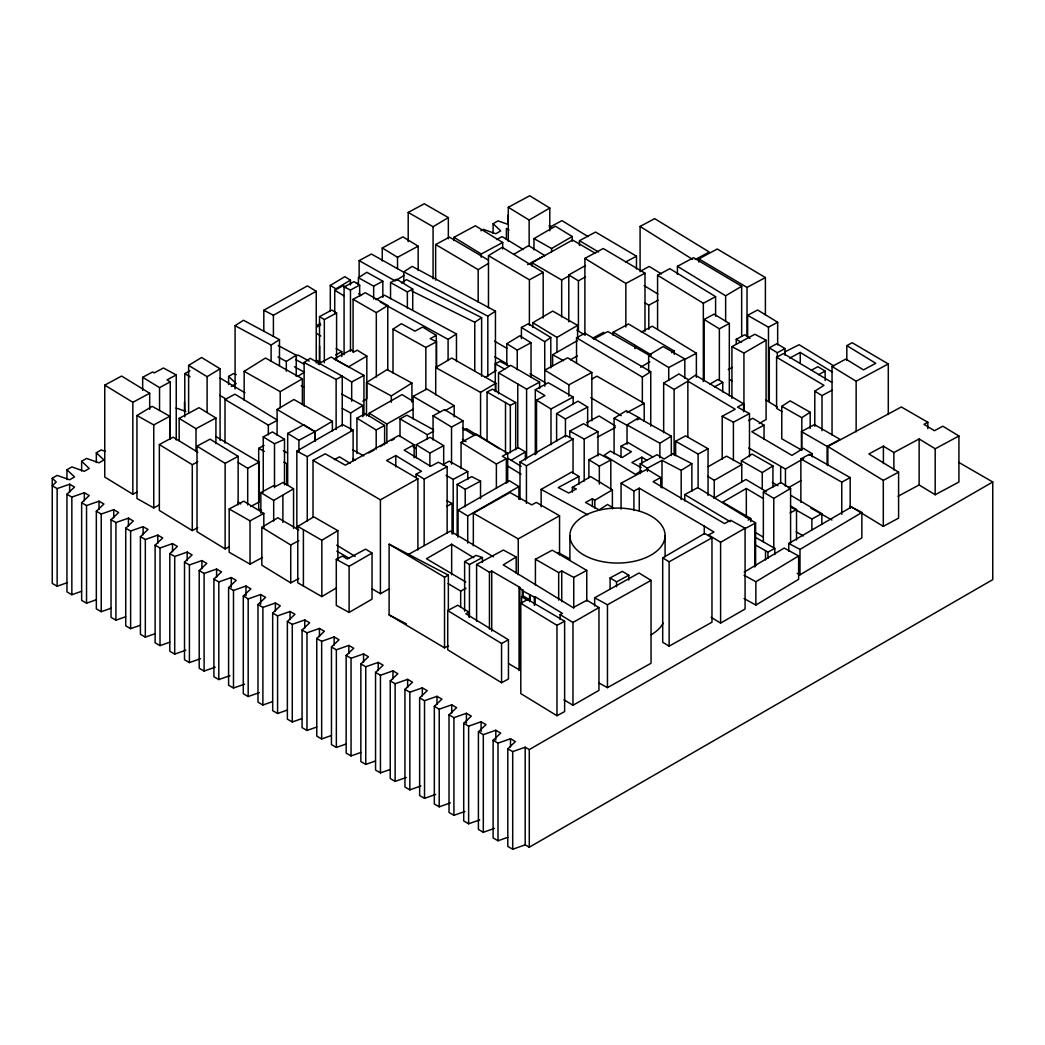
<?xml version="1.0" encoding="UTF-8"?>
<svg xmlns="http://www.w3.org/2000/svg" width="1045" height="1045" viewBox="0 0 1045 1045"><rect width="100%" height="100%" fill="white"/><g stroke="black" fill="none" stroke-linecap="round" stroke-linejoin="round"><path stroke-width="1.5" d="M81.562 591.313L71.844 594.723L66.945 591.888L66.945 494.246L74.535 487.035L69.636 484.214L57.148 488.59L52.25 485.768L56.221 481.993L52.25 478.231L57.148 475.397L69.636 479.786L74.535 476.951L66.945 469.741L71.844 466.919L84.331 471.295L89.23 468.473L81.641 461.263L86.539 458.428L99.027 462.817L103.925 459.983L96.336 452.772L101.234 449.951L105.401 451.401M96.258 599.791L86.539 603.2L81.641 600.379L81.641 502.736L89.23 495.526L84.331 492.704L71.844 497.08L66.945 494.246M110.953 608.281L101.234 611.691L96.336 608.856L96.336 511.214L103.925 504.017L99.027 501.182L86.539 505.558L81.641 502.736M125.648 616.759L115.93 620.168L111.031 617.347L111.031 519.705L118.621 512.494L113.722 509.673L101.234 514.049L96.336 511.214M140.343 625.25L130.625 628.659L125.727 625.824L125.727 528.195L133.316 520.985L128.417 518.15L115.93 522.539L111.031 519.705M155.039 633.727L145.32 637.136L140.422 634.315L140.422 536.673L148.011 529.462L143.113 526.641L130.625 531.017L125.727 528.195M169.734 642.218L160.016 645.627L155.117 642.793L155.117 545.163L162.707 537.953L157.808 535.118L145.32 539.507L140.422 536.673M185.814 650.212L174.711 654.105L169.812 651.283L169.812 553.641L177.402 546.43L172.503 543.609L160.016 547.985L155.117 545.163M200.509 658.703L189.406 662.595L184.508 659.761L184.508 562.132L192.097 554.921L187.199 552.087L174.711 556.476L169.812 553.641M215.205 667.18L204.102 671.073L199.203 668.251L199.203 570.609L206.792 563.399L201.894 560.577L189.406 564.953L184.508 562.132M229.9 675.671L218.797 679.563L213.898 676.729L213.898 579.1L221.488 571.889L216.589 569.055L204.102 573.444L199.203 570.609M244.595 684.148L233.492 688.041L228.594 685.22L228.594 587.577L236.183 580.367L231.285 577.545L218.797 581.921L213.898 579.1M259.291 692.639L248.187 696.532L243.289 693.697L243.289 596.068L250.878 588.857L245.98 586.023L233.492 590.412L228.594 587.577M272.601 701.6L262.883 705.009L257.984 702.188L257.984 604.546L265.574 597.335L260.675 594.514L248.187 598.889L243.289 596.068M287.297 710.091L277.578 713.5L272.68 710.665L272.68 613.036L280.269 605.826L275.371 602.991L262.883 607.38L257.984 604.546M301.992 718.568L292.273 721.977L287.375 719.156L287.375 621.514L294.964 614.303L290.066 611.482L277.578 615.858L272.68 613.036M316.687 727.059L306.969 730.468L302.07 727.633L302.07 630.004L309.66 622.794L304.761 619.959L292.273 624.348L287.375 621.514M331.383 735.536L321.664 738.946L316.766 736.124L316.766 638.482L324.355 631.271L319.457 628.45L306.969 632.826L302.07 630.004M346.078 744.027L336.359 747.436L331.461 744.602L331.461 646.973L339.05 639.762L334.152 636.928L321.664 641.316L316.766 638.482M360.773 752.505L351.055 755.914L346.156 753.092L346.156 655.45L353.746 648.24L348.847 645.418L336.359 649.794L331.461 646.973M375.468 760.995L365.75 764.404L360.852 761.57L360.852 663.941L368.441 656.73L363.542 653.896L351.055 658.285L346.156 655.45M390.164 769.473L380.445 772.882L375.547 770.06L375.547 672.418L383.136 665.208L378.238 662.386L365.75 666.762L360.852 663.941M406.244 777.48L395.141 781.373L390.242 778.538L390.242 680.909L397.831 673.698L392.933 670.864L380.445 675.253L375.547 672.418M420.939 785.958L409.836 789.85L404.938 787.029L404.938 689.386L412.527 682.176L407.628 679.355L395.141 683.73L390.242 680.909M435.634 794.448L424.531 798.341L419.633 795.506L419.633 697.877L427.222 690.667L422.324 687.832L409.836 692.221L404.938 689.386M450.33 802.926L439.227 806.818L434.328 803.997L434.328 706.355L441.917 699.144L437.019 696.323L424.531 700.699L419.633 697.877M465.025 811.416L453.922 815.309L449.023 812.474L449.023 714.845L456.613 707.635L451.714 704.8L439.227 709.189L434.328 706.355M479.72 819.894L468.617 823.787L463.719 820.965L463.719 723.323L471.308 716.112L466.41 713.291L453.922 717.667L449.023 714.845M494.416 828.385L483.312 832.277L478.414 829.443L478.414 731.813L486.003 724.603L481.105 721.768L468.617 726.157L463.719 723.323M507.726 837.358L498.008 840.755L493.109 837.933L493.109 740.291L500.699 733.081L495.8 730.259L483.312 734.635L478.414 731.813M958.84 462.412L992.75 481.993L992.75 579.635L529.279 847.221L525.191 844.869L512.703 849.245L507.805 846.424L507.805 748.782L515.394 741.571L510.496 738.737L498.008 743.126L493.109 740.291M304.121 406.1L304.121 362.51L310.208 358.317L342.251 376.148L342.251 426.203M544.785 386.245L544.719 341.702L550.793 337.496L528.313 323.754L521.416 327.451L521.416 338.606M474.77 371.093L474.77 322.265L481.627 317.654L406.479 279.616L401.398 282.96M498.517 393.821L498.517 372.83L510.731 365.345L539.599 382.117L539.599 388.57M748.181 520.123L750.715 518.451L722.631 502.162L746.326 488.498L762.798 498.23M487.819 376.396L487.819 316.165L495.448 311.149L412.187 266.397L403.801 271.831L403.801 283.221M271.112 361.283L271.112 345.072L279.485 339.638L243.485 320.253L235.086 325.687L235.086 388.884M392.998 372.908L392.998 329.136L401.384 323.702L414.996 331.147L422.65 327.033L436.301 335.38L436.301 367.814M448.096 360.551L448.096 339.39L456.469 333.956L384.416 295.173L375.991 299.693M641.486 470.537L635.504 474.417L604.167 455.267L610.254 451.074L622.258 457.527L631.415 451.688L621.017 446.215L621.017 457.37M810.188 412.239L801.815 417.686L801.815 450.173L781.764 438.796L781.764 406.309L790.151 400.875L810.188 412.239L810.188 428.489M358.422 284.175L358.422 277.722L366.821 272.288L382.823 281.209L382.823 297.342M642.348 402.743L642.348 377.114L650.748 371.693L584.952 333.224L576.54 337.757L576.54 363.386M485.285 377.349L496.048 370.466M814.786 426.295L814.786 391.17L823.943 385.331L776.592 357.259L776.592 408.36L782.156 411.665M286.317 371.223L286.317 361.466L296.231 355.209L278.218 345.516M366.495 415.884L366.495 382.509L387.107 369.59L411.926 383.019L411.926 402.077M391.313 402.286L391.313 395.924L411.926 383.019M244.164 400.444L244.164 371.354L265.521 358.017L302.371 378.799L302.371 404.65M260.845 492.574L273.685 500.424L293.554 488.812L283.117 482.437L275.462 486.552L273.855 485.572L260.845 492.574L260.845 513.173M640.206 463.771L647.43 468.186L662.021 460.349L681.196 470.354L691.868 463.68L672.653 453.7L664.124 459.042L657.057 454.719L640.206 463.771L640.206 473.516M762.262 488.851L762.262 472.601L772.934 465.939L752.086 454.066L741.401 460.727L741.401 463.98M404.101 275.41L395.193 280.922L359.14 260.623L359.14 276.677M376.318 377.023L376.318 312.638L387.76 305.558L365.319 292.718L353.066 299.301L353.066 352.413M297.72 376.344L302.815 373.196M627.026 444.295L627.026 424.923L638.469 417.843L671.321 436.17L671.321 455.529M659.878 457.775L659.878 443.25L671.321 436.17M350.637 430.644L350.637 412.997L362.85 405.512L341.597 394.043M556.606 441.33L556.606 413.585L578.016 401.149L587.656 407.054L587.656 426.634M614.094 453.857L614.094 418.222L626.308 410.724L639.919 418.17L637.215 419.842M188.623 412.618L188.623 365.384L201.607 357.494L220.09 368.794L220.09 440.441M207.106 412.514L207.106 376.683L220.09 368.794M478.179 302.018L478.179 269.662L488.564 263.353M506.799 364.927L506.799 343.714L519.783 335.824L531.03 342.695L531.03 376.958M476.598 621.266L476.598 564.457L503.39 550.049L516.204 556.998L503.233 564.901L573.117 607.628L586.898 600.209L598.968 607.589L598.968 690.366L572.973 705.27L563.973 699.758M488.472 307.752L488.472 255.646L502.214 247.325L543.178 272.379L543.178 317.967M674.116 455.045L674.116 389.471L687.858 381.164L735.21 409.235L722.199 416.237L722.199 459.408M330.298 311.253L330.298 285.416L344.811 276.69L350.441 280.138L350.441 284.985M648.645 371.393L648.645 355.287L663.144 346.561L684.815 358.918L684.815 378.251M671.621 352.661L674.26 351.068L628.515 323.989L613.193 332.219L613.193 335.419M744.197 572.137L784.194 548.037L798.628 555.979L798.628 579.296L755.862 605.055L744.066 598.563M755.862 605.055L755.862 581.738L798.628 555.979M350.441 280.138L335.915 288.851L330.298 285.416M433.074 278.78L433.074 226.726L448.344 217.595L424.296 203.762L408.203 212.409L408.203 241.682M159.127 505.035L153.759 507.909L136.947 498.504L136.947 415.505L152.217 406.361L169.852 416.263L169.852 439.057M480.569 437.319L480.569 392.371L495.853 383.228L451.753 358.03L435.713 367.579L435.713 394.866M663.666 432.656L663.666 383.084L678.936 373.953L688.577 379.844L695.434 375.233L743.596 403.801L743.596 411.795M788.779 551.394L788.779 543.452L799.987 549.422L861.864 512.468L861.864 537.901L799.987 574.854L797.191 573.352M298.857 578.499L290.732 582.875L261.825 565.188L261.825 527.307L277.852 517.758L298.635 529.867M336.542 587.852L321.834 596.604L297.773 582.783L297.773 526.406L313.813 516.857L337.875 530.69L337.875 559.676M725.635 321.612L725.635 295.8L741.663 286.252L693.514 257.684L677.434 266.331L677.434 274.404M321.834 596.604L321.834 540.239L337.875 530.69M277.095 435.269L277.095 409.47L293.906 399.503L332.388 421.279L332.388 430.945M773.783 548.207L773.783 498.413L790.595 488.459L780.942 482.555L763.346 492.025L763.346 541.819M314.819 441.33L314.819 431.65L332.388 421.279M594.814 508.144L594.814 500.228L612.383 489.857L590.699 476.585L572.36 487.375L572.36 492.13M366.821 356.071L348.494 366.873L334.086 358.931L350.911 349.866L354.137 351.838L357.207 350.193L366.821 356.071L366.821 398.876L362.902 401.189M514.049 254.17L528.613 245.666L544.667 255.476L527.607 264.659M532.859 327.542L532.859 322.683L552.74 311.083L577.585 325.4L577.585 338.332M640.585 367.213L649.859 361.805M510.796 460.453L525.374 451.949L518.137 447.534L507.138 453.948M713.944 498.204L745.947 479.472L766.455 491.646M529.149 246.032L529.149 220.051L549.788 208.033L529.71 195.755L508.288 207.289L508.288 241.395M533.969 238.613L551.59 248.514L572.229 236.497L555.378 226.19L533.969 238.613L533.969 249.794M556.959 351.969L556.959 337.417L577.585 325.4M591.522 379.27L596.878 376.161L644.203 403.331L644.203 421.266M709.921 384.103L717.941 379.44L722.761 382.379L722.761 391.94M662.7 557.86L704.722 533.407L711.972 537.835L711.972 622.206L669.127 646.163L662.7 642.231L662.7 557.86L669.127 561.792L669.127 646.163M788.779 543.452L851.453 506.995L861.864 512.468M244.164 371.354L280.217 391.64L302.371 378.799M731.918 398.393L731.918 346.6L743.935 353.066L766.089 340.226L766.089 419.541L759.166 423.552M228.594 384.547L228.594 376.409L233.492 373.587L236.261 374.567M316.766 325.504L320.436 323.388M480.87 230.762L483.312 229.351L495.8 233.74L500.699 230.906L493.109 223.695L498.008 220.874L507.726 224.283M231.285 386.454L236.183 383.619L228.594 376.409M296.845 528.796L296.845 451.126L342.708 424.61L353.119 430.096L353.119 460.845M296.845 451.126L307.256 456.613L353.119 430.096M520.005 499.484L520.005 461.942L565.867 435.438L573.052 438.952L573.052 473.228M336.294 559.362L349.108 566.325L372.033 553.066L365.606 549.134L347.24 559.023L342.42 556.071L336.294 559.362L336.294 605.447L349.108 612.409L372.033 599.151L372.033 553.066M526.432 503.416L526.432 465.874L573.052 438.952M507.805 748.782L512.703 751.603L525.191 747.227L529.279 749.578L992.75 481.993M473.764 557.73L451.662 544.223L426.438 558.722L465.77 581.987M720.606 623.094L720.606 542.29L745.072 528.221L745.072 609.013L720.606 623.094L711.227 617.36M458.063 537.221L458.063 510.091L509.281 480.687L518.921 486.591L518.921 499.353M467.716 543.113L467.716 515.982L518.921 486.591M708.249 466.645L726.562 456.169L741.767 464.594L741.767 481.967M748.729 448.005L785.448 469.022L803.762 458.559M809.392 455.333L812.213 453.713L803.37 448.318L791.927 455.398L751.799 431.742L764.052 425.158L764.052 439.279M788.27 487.819L800.94 480.569M572.973 705.27L572.973 622.48L598.968 607.589M714.257 497.694L714.257 480.321L741.767 464.594M552.622 365.959L552.622 354.738L577.532 340.552M570.387 359.82L577.31 355.875M541.127 506.825L541.127 489.4L571.719 472.026L578.956 476.455L578.956 484.371M369.185 416.406L369.185 413.206L402.064 394.592L412.932 401.241M386.846 443.276L386.846 424.009L412.879 409.274M568.793 321.847L568.793 274.926L585.448 265.561M578.421 330.978L578.421 280.818L585.5 276.834M313.017 517.04L313.017 460.388L380.419 499.837L417.895 478.767L417.895 549.983M473.333 545.738L473.333 513.186L510.051 492.522L531.696 504.879L536.281 502.41L559.545 515.747L559.545 554.804M372.033 588.753L380.419 593.717L388.753 589.027M263.81 331.461L263.81 310.26L307.413 285.886L316.243 291.281L316.243 363.046M263.81 310.26L273.411 315.25L316.243 291.281M531.996 265.952L531.996 262.726L572.529 240.01L595.467 253.36M531.996 262.726L561.674 280.008L568.663 276.089M473.333 513.186L518.242 538.88L559.545 515.747M594.644 605.93L594.644 597.805L639.004 573.013L651.048 580.38L651.048 663.261L607.458 687.636L598.916 682.999M669.127 561.792L711.972 537.835M594.644 597.805L607.458 604.768L651.048 580.38M407.916 554.751L450.343 531.108L493.436 556.789M519.065 587.773L519.822 587.355L519.822 670.132L519.065 670.55L519.065 587.773L523.075 590.229L523.075 596.721M522.317 597.139L522.317 590.647L523.075 590.229M522.317 590.647L534.322 597.1L534.322 605.225M521.586 596.695L523.114 595.859L528.731 599.294L527.216 600.13L521.586 596.695L521.586 603.2M539.599 382.117L526.589 389.119L498.517 372.83M743.596 403.801L737.483 407.093L749.487 413.559L749.487 456.73M447.73 610.58L501.561 643.485L508.445 639.775L508.445 679.015L501.561 682.725L447.73 649.82L447.73 610.58L457.697 605.238L468.931 612.096L468.931 616.811M927.816 428.62L927.816 422.271L923.989 424.335L934.439 430.71L942.851 426.19L958.931 436.013L958.931 481.993L935.184 494.755L919.13 484.945L919.13 438.952L893.867 452.537L883.404 446.15L868.878 453.974L898.595 472.144L898.595 518.124L883.299 526.366L850.134 506.107M137.065 491.973L132.846 494.246L104.748 477.056L104.748 385.135L121.599 376.069L149.696 393.26L149.696 409.392M382.261 260.936L382.261 247.965L402.926 236.849L418.17 246.176L418.17 270.498M359.14 260.623L371.38 254.039L403.814 272.249M176.239 440.049L176.239 374.946L167.043 379.884L170.257 381.856L170.257 438.809M334.727 312.664L334.727 290.223L343.152 285.69L345.986 287.153M382.261 247.965L397.518 257.305L418.17 246.176M184.782 416.903L184.782 373.587L189.89 370.844M176.239 374.946L163.425 367.997L154.229 372.934L152.622 371.942L142.669 377.297L159.545 387.617L170.257 381.856M104.748 385.135L132.846 402.312L149.696 393.26M344.079 354.647L344.079 286.983L350.467 290.014L359.663 285.076L359.663 296.349M453.961 240.559L453.961 237.306L475.397 225.772L502.697 242.466L502.697 248.971M358.422 277.722L373.653 286.147L382.823 281.209M319.522 364.587L319.522 316.609L331.774 310.025L336.581 312.964L336.581 359.349M390.543 298.726L390.543 282.542L396.669 279.25L412.723 289.06L412.723 310.117M319.522 316.609L324.329 319.561L336.581 312.964M316.609 327.111L320.737 324.877M496.597 239.553L502.109 236.588L523.271 249.533M136.947 415.505L153.759 424.91L169.852 416.263M390.543 282.542L407.367 291.947L412.723 289.06M453.961 237.306L481.262 254L502.697 242.466M179.152 440.846L179.152 418.379L199.059 407.668L215.923 417.987L215.923 443.668M295.382 356.502L298.06 355.052L309.189 361.113M549.383 227.379L561.949 220.626L588.1 236.627M197.792 527.62L192.28 530.586L159.349 510.443L159.349 444.569L173.13 437.163L197.832 452.263M179.152 418.379L196.016 428.685L215.923 417.987M318.085 364.065L331.095 357.063L363.947 375.39L363.947 415.492M335.628 354.986L341.767 351.695L341.767 356.541M579.452 245.497L579.452 240.69L595.545 232.055L636.47 256.195L636.47 269.022M304.121 362.51L336.124 379.44L342.251 376.148M488.472 255.646L529.397 279.786L543.178 272.379M225.002 399.53L268.33 425.145L277.526 420.208L234.968 394.174L225.002 399.53L225.002 443.093M436.301 335.38L430.174 338.671L436.562 341.702L436.562 367.644M640.089 271.726L640.089 226.452L654.64 218.627L709.255 252.015L695.343 259.5M341.245 375.586L351.682 381.974L363.947 375.39M584.886 334.243L584.886 258.402L603.252 248.514L644.987 273.163L644.987 331.252M392.998 329.136L425.851 347.462L436.562 341.702M263.262 492.182L263.262 436.875L272.445 431.938L284.501 439.305L284.501 484.854M238.142 456.351L210.045 439.161L197.022 446.163L225.132 463.353L238.142 456.351L238.142 504.787M261.485 510.26L258.69 508.719L258.69 448.331L264.045 445.444M287.675 484.828L287.675 433.414L303.755 424.766L315.002 431.637L315.002 441.277M625.733 261.955L636.47 256.195M287.675 433.414L298.922 440.285L315.002 431.637M238.09 462.426L247.704 468.304L259.186 462.125L259.186 501.992L250.565 506.616M356.933 453.504L356.933 418.183L365.345 413.65L384.625 425.446L384.625 444.713M640.964 270.89L649.219 266.449L661.433 273.921M413.102 418.81L413.102 396.395L426.882 388.975L454.183 405.682L454.183 416.89M584.886 258.402L625.851 283.456L644.987 273.163M506.799 343.714L517.249 350.114L531.03 342.695M313.017 460.388L325.269 453.804L345.32 465.182L398.876 435.465L414.134 444.791L414.134 457.736M657.579 329.11L657.579 275.266L669.819 268.669L715.603 296.675L715.603 316.256M495.291 391.509L495.291 363.843L499.876 361.374L509.346 366.22M262.439 557.468L250.029 564.143L229.182 552.269L229.182 508.993L243.733 501.169L263.81 513.448L263.81 527.869M356.933 418.183L376.2 429.965L384.625 425.446M400.013 436.588L400.013 418.888L406.897 415.178L433.544 429.795M698.87 262.125L698.87 258.873L717.249 248.997L765.397 277.552L765.397 314.989M334.322 459.643L339.52 456.848L350.101 463.314M433.061 439.971L433.061 415.779L444.543 409.601L463 420.887L463 441.852M445.079 410.58L454.183 405.682M380.184 446.581L382.992 445.065M391.405 440.533L394.213 439.031M368.624 452.942L374.241 449.925M487.074 441.016L487.074 392.045L492.43 389.171L515.694 402.508L515.694 449.833M644.687 302.671L648.801 305.179L658.063 300.202M229.182 508.993L250.029 520.854L263.81 513.448M592.463 338.319L603.697 332.284M593.625 339.168L607.837 331.526L649.637 355.522M414.134 444.791L404.18 450.147L430.697 466.357L438.338 462.23L447.142 466.736L447.142 533.094M416.145 477.408L416.145 474.169L421.501 471.295L395.794 455.568L386.611 460.518L417.895 478.767M416.263 457.697L416.263 444.713L430.031 437.306L443.681 445.653L443.681 465.116M197.022 446.163L197.022 531.722L225.132 548.912L229.038 546.822M433.061 415.779L451.531 427.065L463 420.887M641.382 332.036L652.211 326.21L696.388 353.223L696.388 377.31M535.314 454.666L535.314 389.72L548.325 382.718L573.196 397.048L573.196 403.54M463.601 430.161L466.462 428.62L499.379 448.749M487.074 392.045L510.326 405.395L515.694 402.508M657.579 275.266L703.337 303.259L715.603 296.675M416.263 444.713L429.9 453.06L443.681 445.653M536.529 453.726L536.529 400.144L544.954 395.611L535.314 389.72M698.87 258.873L747.018 287.427L765.397 277.552M461.054 468.473L461.054 442.414L476.363 434.171L507.687 453.321L507.687 482.646M591.836 372.516L567.748 357.782L544.785 370.139L568.872 384.86L591.836 372.516L591.836 420.835M704.108 380.576L704.108 319.483L714.062 314.127L729.319 323.454L729.319 395.807M261.825 527.307L290.732 544.994L298.857 540.618M442.701 464.725L449.311 461.172L467.755 471.556L467.755 479.564M536.529 400.144L550.989 408.987L573.196 397.048M416.145 474.169L424.166 479.08L447.142 466.736M704.108 319.483L719.365 328.809L729.319 323.454M446.11 475.384L453.203 479.381L467.755 471.556M556.606 413.585L565.449 418.993L587.656 407.054M507.687 453.321L502.331 456.208L506.355 458.664L506.355 483.103M648.645 355.287L668.722 367.553L684.815 358.918M684.201 359.767L696.388 353.223M457.174 535.406L457.174 484.436L471.726 476.611L480.53 481.118L480.53 498.635M736.255 344.105L736.255 339.298L744.68 334.766L750.049 338.332M569.773 437.594L569.773 431.128L583.541 423.708L597.975 431.65L597.975 455.907M586.558 422.689L599.046 415.975L615.348 425.942M457.174 484.436L465.208 489.347L480.53 481.118M731.918 346.6L754.882 334.256L766.089 340.226M747.632 336.372L747.632 315.329L768.48 327.189L777.663 322.252L777.663 344.915M446.607 506.433L452.054 503.507L452.054 534.034M626.974 412.592L644.203 403.331M569.773 431.128L584.194 439.07L597.975 431.65M597.283 437.228L615.322 427.523M728.26 369.551L732.231 367.409M784.965 348.599L776.944 343.687L769.277 347.802L777.31 352.714L784.965 348.599L784.965 354.986M714.44 386.859L722.761 382.379M776.592 357.259L783.476 353.55L831.938 382.405M588.897 477.722L588.897 459.787L599.608 454.026L610.816 459.996L610.816 489.334M621.017 446.215L627.901 442.505L652.838 457.031M789.667 358.122L800.248 352.439L832.486 372.151M578.956 476.455L558.278 487.558L568.689 493.044L576.331 488.929L572.36 487.375M588.897 459.787L599.334 466.174L610.816 459.996M846.829 360.303L846.829 345.621L852.184 342.734L888.289 363.934L888.289 414.486M646.816 460.231L641.826 457.174L631.872 462.53L641.212 467.546M675.645 455.724L675.645 441.238L685.598 435.883L708.053 448.723L708.053 495.408M811.351 370.204L817.908 366.677L825.145 371.106L825.145 380.576M464.62 611.234L464.62 561.583L476.102 555.404L482.45 557.521L482.45 562.328M832.042 434.994L832.042 366.495L845.823 359.075L863.497 369.878L875.749 363.294L846.829 345.621M818.522 374.659L825.145 371.106M722.199 416.237L733.407 422.206L749.487 413.559M464.62 561.583L469.44 564.522L482.45 557.521M621.07 509.059L621.07 483.208L647.09 469.205L660.753 477.552L660.753 487.257M748.547 420.56L752.805 418.287L764.052 425.158M675.645 441.238L698.112 454.079L708.053 448.723M621.07 483.208L633.91 491.059L639.266 488.185L704.278 526.158L713.918 532.049L708.562 534.935L720.606 542.29M660.753 477.552L653.099 481.68L724.512 523.571L730.638 520.279L745.072 528.221M476.598 564.457L489.452 572.307L491.738 571.079L519.822 587.355M448.161 583.632L460.675 591.078L466.031 588.204M832.042 366.495L856.142 381.229L888.289 363.934M535.419 585.109L535.419 559.258L552.243 550.192L586.754 570.4L586.754 601.11M684.749 500.96L684.749 494.598L697.76 487.597L755.6 522.944L755.6 565.933M468.931 612.096L465.861 613.742L508.445 639.775M535.419 559.258L558.67 572.595L561.74 570.949L573.744 577.402L586.754 570.4M520.802 603.252L527.699 599.556L564.627 621.239L564.627 711.593L556.972 715.72L520.802 693.606L520.802 603.252L556.972 625.354L556.972 715.72M800.862 502.371L800.862 458.886L809.287 454.366L850.186 477.604L850.186 508.21M827.862 465.521L827.862 446.502L901.339 406.975L927.816 422.271M610.11 589.315L610.11 577.937L622.363 571.354L628.776 575.272L628.776 580.145M610.11 577.937L616.537 581.869L628.776 575.272M560.107 619.489L560.107 614.63L562.406 613.389L535.092 596.695L534.322 597.1M556.972 625.354L564.627 621.239M744.706 528.796L755.6 522.944M800.862 458.886L841.761 482.137L850.186 477.604M790.151 512.938L796.525 509.503L796.525 540.056M958.931 436.013L935.184 448.775L919.13 438.952M827.862 446.502L883.299 480.386L898.595 472.144M755.587 545.033L767.931 552.1L774.815 548.39L774.815 554.621M898.073 496.257L919.13 484.945M344.079 286.983L354.046 281.641L359.663 285.076M435.647 280.125L435.647 244.53L449.441 237.137L488.381 260.127M159.349 444.569L192.28 464.698L197.792 461.746M400.013 418.888L427.274 434.681L433.675 431.245M747.632 315.329L757.586 309.986L777.663 322.252M461.054 442.414L496.388 464.019L506.355 458.664M448.357 645.81L444.53 647.861L389.119 614.878L389.119 544.197L444.53 577.18L448.357 575.129L448.357 610.463M594.814 500.228L592.41 498.752L585.514 502.449L599.125 509.895L607.524 504.474L613.546 508.157M814.786 391.17L822.01 395.585L831.977 390.242M801.424 431.572L814.447 424.57L840.115 439.383L827.091 446.385L801.424 431.572L801.424 450.264M790.621 506.89L811.874 518.999L821.827 513.644L821.827 524.538M784.638 352.021L799.138 344.732L833.871 365.959M263.262 436.875L274.508 443.759L284.501 439.305M52.25 478.231L52.25 583.41L57.148 586.232L66.867 582.823M176.096 408.007L185.814 411.416M411.991 291.15L474.77 322.265M358.722 293.723L361.557 295.186M389.119 544.197L448.357 575.129M389.119 614.878L406.466 623.93M403.801 271.831L487.819 316.165M235.086 325.687L271.112 345.072M278.009 356.985L286.317 361.466M366.495 382.509L391.313 395.924M552.622 354.738L563.516 360.695M614.094 418.222L627.705 425.668M541.127 489.4L587.734 514.832M295.565 359.506L304.16 364.209M558.069 552.531L569.368 558.696M294.546 366.821L304.356 372.216M258.69 448.331L264.294 451.401M283.913 462.177L286.722 463.706L286.722 484.932M380.236 302.031L448.096 339.39M744.066 575.246L755.862 581.738M446.803 500.62L452.054 503.507M435.713 367.579L480.569 392.371M301.234 385.723L304.056 387.277M342.159 408.321L350.637 412.997M352.544 449.703L363.764 455.894M627.026 424.923L659.878 443.25M336.15 348.56L341.767 351.695M495.291 363.843L504.787 369.185M755.378 537.326L774.815 548.39M297.773 526.406L321.834 540.239M781.764 406.309L801.815 417.686M810.737 507.988L831.898 520.005M765.698 400.052L768.48 401.646L768.48 327.189M741.401 460.727L762.262 472.601M796.29 531.892L803.37 535.928M352.661 458.585L355.47 460.192M353.066 299.301L376.318 312.638M336.803 551.146L349.121 558.2M549.056 225.838L551.878 227.47M408.203 212.409L433.074 226.726M613.193 332.219L651.466 355.026M283.326 450.617L287.506 453.034M508.588 663.627L519.822 670.132M413.102 396.395L439.775 411.861M413.219 446.947L415.923 448.514M494.572 341.179L507.047 348.455M529.946 373.705L545.177 382.588M494.651 356.672L507.112 363.934M219.763 395.35L226.556 399.321M277.095 409.47L314.819 431.65M579.452 240.69L598.55 251.963M435.647 244.53L478.179 269.662M791.222 495.578L821.827 513.644M754.568 531.957L762.798 536.816M642.348 377.114L576.54 337.757M590.725 397.622L621.226 415.688M220.168 378.107L244.987 392.802M215.858 436.51L259.186 462.125M772.346 482.437L777.898 485.742M791.052 506.25L796.525 509.503M684.749 494.598L730.168 521.664M677.434 266.331L725.635 295.8M736.255 339.298L741.454 342.46M644.138 285.612L657.867 294.011M508.288 207.289L529.149 220.051M508.98 230.018L506.394 228.437L506.394 239.488M568.793 274.926L578.421 280.818M777.31 407.041L769.277 402.129L769.277 347.802M729.528 379.44L732.153 381.046M576.944 330.194L585.174 335.223M663.666 383.084L674.116 389.471M532.859 322.683L556.959 337.417M521.416 327.451L544.719 341.702M763.346 492.025L773.783 498.413M707.687 476.298L714.257 480.321M334.727 290.223L343.805 295.774M316.596 333.446L320.737 335.967M520.005 461.942L526.432 465.874M462.517 428.045L474.783 435.543M507.674 458.115L521.168 466.357M507.543 465.952L521.037 474.195M462.426 439.436L466.044 441.643M316.596 360.238L320.737 362.759M369.185 413.206L386.846 424.009M458.063 510.091L467.716 515.982M188.623 365.384L207.106 376.683M560.107 614.63L572.973 622.48M336.686 545.124L355.209 556.436M238.09 502.279L240.833 503.964M356.11 282.712L358.631 284.253M184.782 373.587L190.007 376.788M640.089 226.452L692.574 259.382M935.184 448.775L935.184 494.755M893.867 452.537L893.867 469.976M883.404 446.15L883.404 463.588M883.299 480.386L883.299 526.366M856.142 381.229L856.142 431.781M841.761 482.137L841.761 514.336M827.091 446.385L827.091 465.077M822.01 395.585L822.01 430.723M812.213 453.713L812.213 456.861M811.874 518.999L811.874 529.88M800.248 352.439L800.248 363.569M799.987 549.422L799.987 574.854M790.595 488.459L790.595 543.06M785.448 469.022L785.448 486.291M780.667 466.984L780.667 482.685M777.31 352.714L777.31 357.508M772.934 465.939L772.934 487.048M767.931 552.1L767.931 558.33M765.515 550.624L765.515 559.976M754.803 522.461L754.803 567.043M750.715 518.451L750.715 521.664M747.018 287.427L747.018 336.255M746.326 488.498L746.326 517.445M743.935 353.066L743.935 411.338M741.663 286.252L741.663 336.268M733.407 422.206L733.407 460.584M719.365 328.809L719.365 380.262M704.278 526.158L704.278 534.23M703.337 303.259L703.337 381.569M698.112 454.079L698.112 487.884M691.868 463.68L691.868 491.294M687.858 381.164L687.858 437.137M681.196 470.354L681.196 499.588M674.26 351.068L674.26 354.281M668.722 367.553L668.722 380.445M665.09 535.562A47.587 27.483 0 0 1 593.691 559.362A47.587 27.483 0 0 1 593.691 511.763A47.587 27.483 0 0 1 665.09 535.562L665.09 556.724M662.021 460.349L661.981 487.976M650.748 371.693L650.748 426.164M648.801 305.179L648.801 329.306M647.43 468.186L647.43 471.439M641.826 457.174L641.826 463.549M639.266 488.185L639.266 510.809M634.89 345.477L634.89 348.677M633.91 491.059L633.91 510.456M625.851 283.456L625.851 327.02M616.537 581.869L616.537 586.741M612.383 489.857L612.383 508.876M607.458 604.768L607.458 687.636M599.334 466.174L599.334 484.096M592.41 498.752L592.41 506.681M584.194 439.07L584.194 481.092M573.744 577.402L573.744 608.112M572.229 236.497L572.229 241.29M569.904 535.562L569.904 559.976M568.872 384.86L568.872 396.133M565.449 418.993L565.449 436.941M561.674 280.008L561.674 317.027M561.74 570.949L561.74 601.659M558.67 572.595L558.67 600.065M551.59 248.514L551.59 251.701M550.989 408.987L550.989 444.713M550.793 337.496L550.793 367.775M549.788 208.033L549.788 230.762M535.092 596.695L535.092 604.807M530.298 594.644L530.298 601.136M529.397 279.786L529.397 325.374M529.554 595.062L529.554 601.554M529.279 749.578L529.279 847.221M526.589 389.119L526.589 458.572M525.374 451.949L525.374 460.061M525.191 747.227L525.191 844.869M518.242 538.88L518.242 574.685M517.771 383.724L517.771 448.331M517.249 350.114L517.249 369.682M516.204 556.998L516.204 573.235M512.703 751.603L512.703 849.245M510.496 738.737L510.496 746.875M510.326 405.395L510.326 452.72M507.805 215.218L507.805 223.356M505.506 402.443L505.506 453.034M501.561 643.485L501.561 682.725M498.008 743.126L498.008 840.755M496.388 464.019L496.388 488.446M495.853 383.228L495.853 391.261M495.8 730.259L495.8 740.017M495.448 311.149L495.448 371.38M493.109 223.695L493.109 233.466M491.738 571.079L491.738 631.128M489.452 572.307L489.452 629.116M483.312 734.635L483.312 832.277M481.627 317.654L481.627 376.252M481.262 254L481.262 257.253M481.105 721.768L481.105 731.539M469.44 564.522L469.44 617.386M468.617 726.157L468.617 823.787M466.41 713.291L466.41 723.049M465.208 489.347L465.208 506.864M460.675 591.078L460.675 607.184M456.469 333.956L456.469 361.622M453.922 717.667L453.922 815.309M453.203 479.381L453.203 533.838M451.714 704.8L451.714 712.938M451.531 427.065L451.531 464.163M451.662 544.223L451.662 574.828M448.344 217.595L448.344 238.743M444.53 577.18L444.53 647.861M439.227 709.189L439.227 806.818M437.019 696.323L437.019 704.461M429.9 453.06L429.9 466.031M427.274 434.681L427.274 439.501M425.851 347.462L425.851 389.615M424.531 700.699L424.531 798.341M424.166 479.08L424.166 545.438M422.324 687.832L422.324 695.97M409.836 692.221L409.836 789.85M407.628 679.355L407.628 687.492M407.367 291.947L407.367 308.144M397.518 257.305L397.518 268.643M395.794 455.568L395.794 466.906M395.141 683.73L395.141 781.373M392.933 670.864L392.933 679.002M387.76 305.558L387.76 369.943M380.419 499.837L380.419 593.717M380.445 675.253L380.445 772.882M378.238 662.386L378.238 670.524M376.2 429.965L376.2 449.245M373.653 286.147L373.653 299.053M365.75 666.762L365.75 764.404M363.542 653.896L363.542 662.034M362.85 405.512L362.85 416.746M351.682 381.974L351.682 401.215M351.055 658.285L351.055 755.914M350.467 290.014L350.467 351.224M349.108 566.325L349.108 612.409M348.847 645.418L348.847 653.556M336.359 649.794L336.359 747.436M336.124 379.44L336.124 429.495M334.152 636.928L334.152 645.065M324.329 319.561L324.329 362.746M321.664 641.316L321.664 738.946M319.613 346.065L319.613 363.83M319.457 628.45L319.457 636.588M307.256 456.613L307.256 521.337M306.969 632.826L306.969 730.468M304.761 619.959L304.761 628.097M303.403 529.841L303.403 586.219M298.922 440.285L298.922 451.531M296.231 355.209L296.231 376.357M293.554 488.812L293.554 528.443M292.273 624.348L292.273 721.977M290.732 544.994L290.732 582.875M290.066 611.482L290.066 619.62M282.881 495.487L282.881 522.435M280.217 391.64L280.217 407.798M279.485 339.638L279.485 365.567M277.578 615.858L277.578 713.5M275.371 602.991L275.371 611.129M274.508 443.759L274.508 487.675M273.685 500.424L273.685 521.037M273.411 315.25L273.411 336.451M268.33 425.145L268.33 434.824M262.883 607.38L262.883 705.009M260.675 594.514L260.675 604.271M250.029 520.854L250.029 564.143M248.187 598.889L248.187 696.532M247.704 468.304L247.704 504.97M245.98 586.023L245.98 595.794M233.492 590.412L233.492 688.041M231.285 577.545L231.285 587.303M225.132 463.353L225.132 548.912M218.797 581.921L218.797 679.563M216.589 569.055L216.589 577.193M204.102 573.444L204.102 671.073M201.894 560.577L201.894 568.702M196.016 428.685L196.016 451.166M192.28 464.698L192.28 530.586M189.406 564.953L189.406 662.595M187.199 552.087L187.199 560.224M184.508 401.868L184.508 411.625M174.711 556.476L174.711 654.105M172.503 543.609L172.503 551.734M160.016 547.985L160.016 645.627M159.545 387.617L159.545 410.398M157.808 535.118L157.808 543.256M153.759 424.91L153.759 507.909M145.32 539.507L145.32 637.136M143.113 526.641L143.113 534.766M142.669 377.297L142.669 390.321M132.846 402.312L132.846 494.246M130.625 531.017L130.625 628.659M128.417 518.15L128.417 526.288M115.93 522.539L115.93 620.168M113.722 509.673L113.722 517.797M101.234 514.049L101.234 611.691M99.027 501.182L99.027 509.32M96.336 452.772L96.336 462.543M86.539 505.558L86.539 603.2M84.331 492.704L84.331 500.829M81.641 461.263L81.641 471.021M71.844 497.08L71.844 594.723M69.636 484.214L69.636 492.352M66.945 469.741L66.945 479.511M57.148 488.59L57.148 586.232M663.157 623.068A47.587 27.483 0 0 1 651.139 634.746"/></g></svg>
